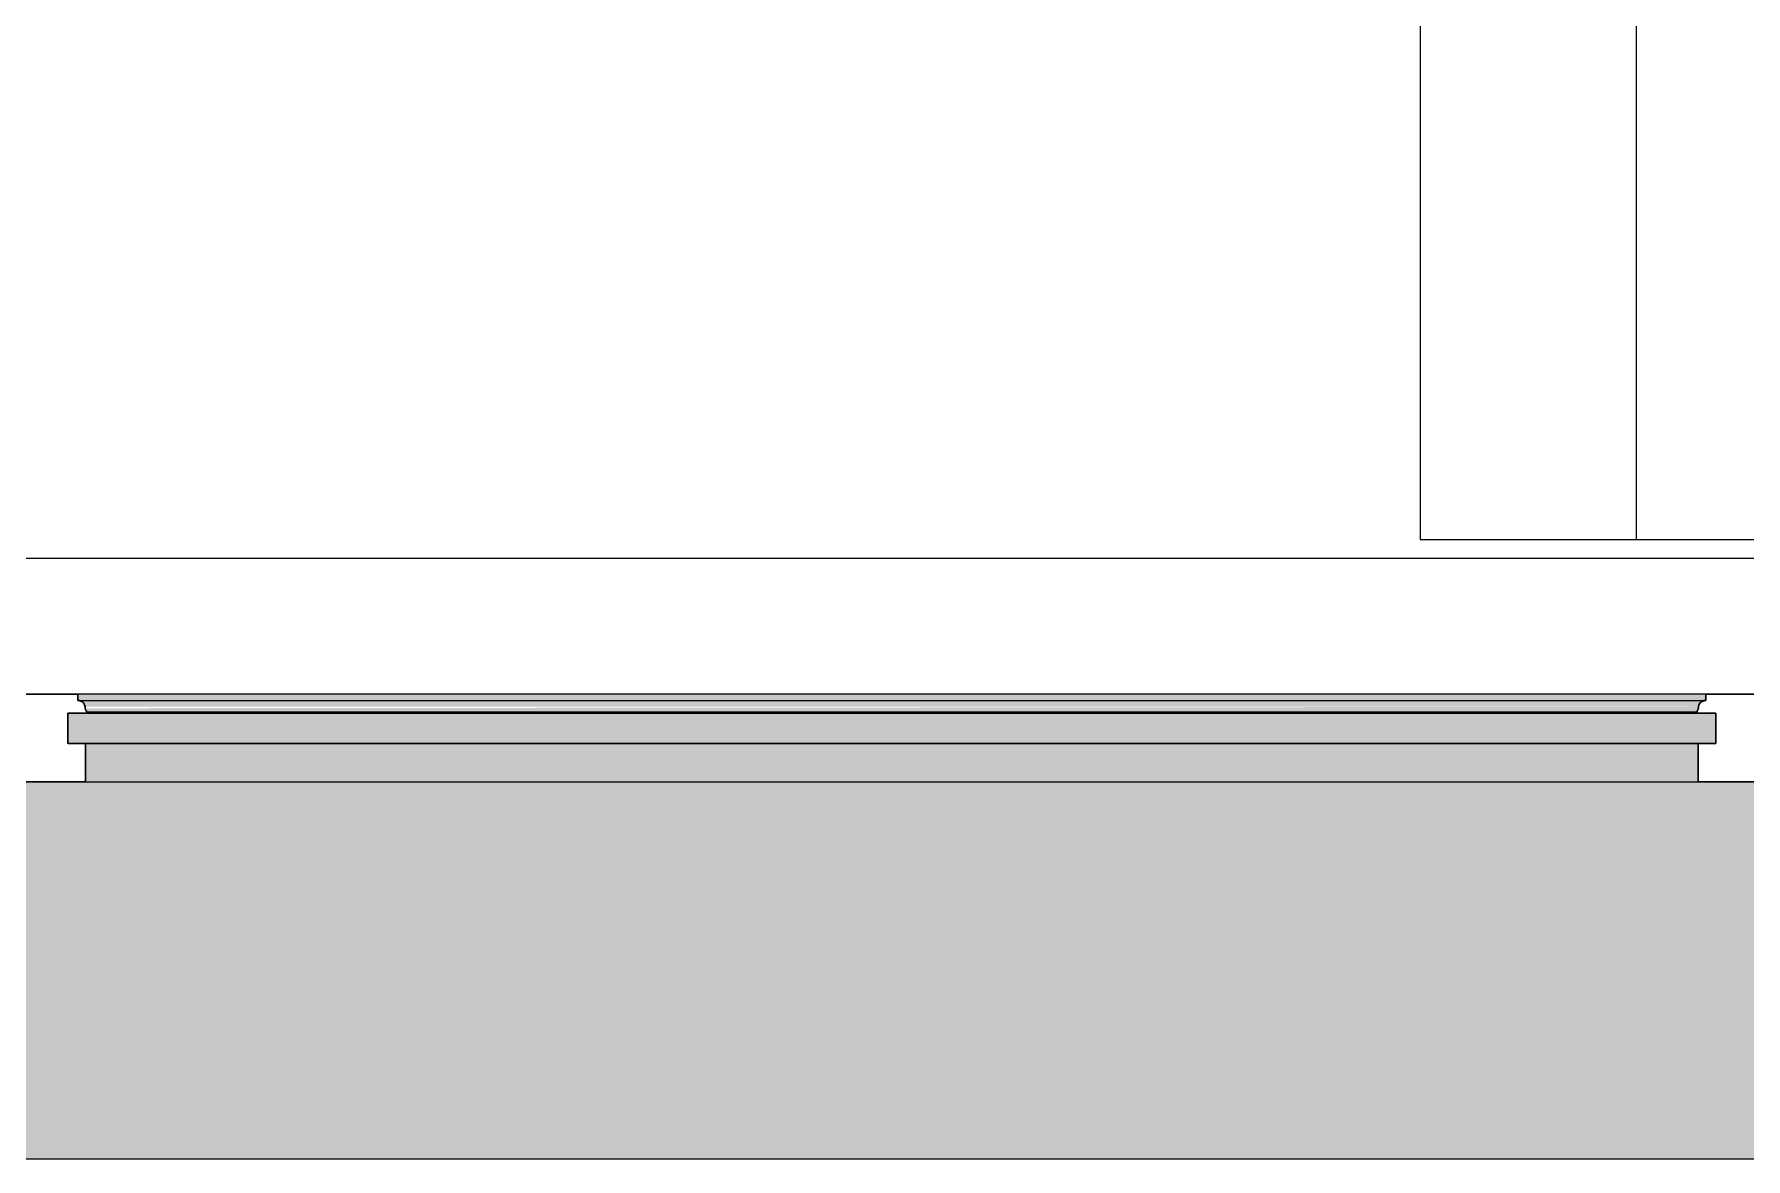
# Model space of a CAD drawing. Header units: millimetres. Extents: x 155927 to 317870, y -36033 to 97293.
# Drawn here: x 206309 to 207656, y 8897 to 9782 of the extents above; entities that cross this region are included whole.
import ezdxf

# ---------------------------------------------------------------- set-up
doc = ezdxf.new("R2010")
doc.units = ezdxf.units.MM
doc.header["$MEASUREMENT"] = 0
for name, color, linetype, lineweight in [('A-GLAZ', 7, 'CONTINUOUS', 9), ('I-FURN', 8, 'CONTINUOUS', 9), ('I-WALL', 7, 'CONTINUOUS', 9)]:
    doc.layers.add(name, color=color, linetype=linetype, lineweight=lineweight)

msp = doc.modelspace()

# ---------------------------------------------------------------- hatches: boundary and pattern name
at = {"layer": 'A-GLAZ'}
for points in [[(207621.8, 9257.5), (207624.6, 9257.5), (207624.6, 9262.5), (206343, 9262.5), (206343, 9257.5), (207620.8, 9257.5)], [(207618.8, 9252.6), (207620.6, 9256.2), (207620.8, 9257.5), (206345.9, 9257), (206348.6, 9253.9), (206349.3, 9252.6), (207618.4, 9252.6)], [(207597.3, 9223.6), (207632.6, 9223.6), (207632.6, 9247.5), (206335.1, 9247.5), (206335.1, 9223.6), (206995.9, 9223.6)], [(207617.4, 9248.6), (207618.6, 9252.6), (206349, 9251.5), (206350.3, 9248.6), (207597.3, 9248.6)], [(206995.9, 9193.6), (207618.6, 9193.6), (207618.6, 9223.6), (206349, 9223.6), (206349, 9193.6), (206394.4, 9193.6)], [(212817.8, 8896.6), (212917.8, 8896.6), (212917.8, 8933.6), (212817.8, 8933.6), (212817.8, 9198.3), (212813.5, 9198.3), (212813.5, 9193.6), (211422.2, 9193.6), (211422.2, 9198.3), (210246.5, 9198.3), (210246.5, 9193.6), (208855.2, 9193.6), (208855.2, 9198.3), (207679.5, 9198.3), (207679.5, 9193.6), (206288.2, 9193.6), (206288.2, 9198.3), (206283.8, 9198.3), (206283.8, 8896.6), (211807.4, 8896.6)]]:
    msp.add_hatch(color=256, dxfattribs=at).paths.add_polyline_path(points, flags=0)
h = msp.add_hatch(color=256, dxfattribs=at)
h.paths.add_polyline_path([(211481.4, 9255.8), (211478.6, 9257.5), (211479.9, 9256.4), (211481, 9255.9)], flags=0)
h.paths.add_polyline_path([(208914.4, 9255.8), (208911.6, 9257.5), (208912.9, 9256.4), (208914, 9255.9)], flags=0)
h.paths.add_polyline_path([(206347.4, 9255.8), (206344.6, 9257.5), (206345.9, 9256.4), (206347, 9255.9)], flags=0)

# ---------------------------------------------------------------- linework, layer by layer
at = {"layer": 'A-GLAZ', "lineweight": 30}
for p, q in [((206343, 9262.5), (206283.8, 9262.5)), ((206343, 9257.5), (206343, 9262.5)), ((206344.6, 9257.5), (206343, 9257.5)), ((207624.6, 9257.5), (207623.1, 9257.5)), ((207624.6, 9262.5), (207624.6, 9257.5)), ((207683.8, 9262.5), (207624.6, 9262.5)), ((207632.6, 9247.5), (206335.1, 9247.5)), ((206335.1, 9247.5), (206335.1, 9223.6)), ((206335.1, 9223.6), (206335.1, 9247.5)), ((206335.1, 9247.5), (206350.3, 9247.5)), ((206350.3, 9247.5), (206350.3, 9248.6)), ((207617.4, 9248.6), (207617.4, 9247.5)), ((207617.4, 9247.5), (207632.6, 9247.5)), ((207632.6, 9223.6), (207632.6, 9247.5)), ((207632.6, 9247.5), (207632.6, 9223.6)), ((206335.1, 9223.6), (207632.6, 9223.6)), ((206349, 9223.6), (206335.1, 9223.6)), ((206349, 9193.6), (206349, 9223.6)), ((207632.6, 9223.6), (207618.6, 9223.6)), ((207618.6, 9223.6), (207618.6, 9193.6)), ((206288.2, 9193.6), (206349, 9193.6)), ((207618.6, 9193.6), (207679.5, 9193.6))]:
    msp.add_line(p, q, dxfattribs=at)
at = {"layer": 'A-GLAZ'}
for p, q in [((207624.6, 9262.5), (206343, 9262.5)), ((206343, 9257.5), (206344.6, 9257.5)), ((206344.6, 9257.5), (207623.1, 9257.5)), ((207623.1, 9257.5), (207624.6, 9257.5)), ((206350.3, 9248.6), (207617.4, 9248.6)), ((206349, 9193.6), (207618.6, 9193.6)), ((206283.8, 8896.6), (212917.8, 8896.6))]:
    msp.add_line(p, q, dxfattribs=at)
at = {"layer": 'A-GLAZ', "lineweight": 30}
for centre, radius, start, end in [((206343.5, 9252.2), 5.36, 3.4261, 78.0476), ((207624.2, 9252.2), 5.36, 101.9524, 176.5739), ((206356.2, 9253), 7.4, 183.4261, 216.5739), ((207611.5, 9253), 7.4, 323.4261, 356.5739)]:
    msp.add_arc(centre, radius, start, end, dxfattribs=at)
at = {"layer": 'A-GLAZ'}
for points, knots in [([(206347, 9256.2), (206346.9, 9256.4), (206346.5, 9256.7), (206345.7, 9257.2), (206345, 9257.4), (206344.6, 9257.5)], [-0.4, -0.4, -0.4, -0.4, -0.3, -0.2, 0, 0, 0, 0]), ([(207623.1, 9257.5), (207622.6, 9257.4), (207622, 9257.2), (207621.2, 9256.7), (207620.8, 9256.4), (207620.6, 9256.2)], [0, 0, 0, 0, 0.2, 0.3, 0.4, 0.4, 0.4, 0.4]), ([(206348.8, 9252.6), (206348.8, 9253), (206348.7, 9253.7), (206348.3, 9254.6), (206348.1, 9255), (206348, 9255.2)], [-1, -1, -1, -1, -0.8, -0.7, -0.6, -0.6, -0.6, -0.6]), ([(207619.7, 9255.2), (207619.6, 9255), (207619.4, 9254.6), (207619, 9253.7), (207618.9, 9253), (207618.8, 9252.6)], [0.6, 0.6, 0.6, 0.6, 0.7, 0.8, 1, 1, 1, 1])]:
    msp.add_open_spline(points, degree=3, knots=knots, dxfattribs=at)
for points in [[(206350.3, 9248.6), (206350, 9249), (206349.7, 9249.4), (206349.5, 9249.8)], [(207618.1, 9249.8), (207617.9, 9249.4), (207617.7, 9249), (207617.4, 9248.6)]]:
    msp.add_open_spline(points, degree=3, dxfattribs=at)
at = {"layer": 'I-FURN'}
for p, q in [((207399.7, 10184.5), (207399.7, 9384.5)), ((207569.7, 10184.5), (207569.7, 9384.5)), ((207399.7, 9384.5), (207569.7, 9384.5)), ((207569.7, 9384.5), (207869.7, 9384.5))]:
    msp.add_line(p, q, dxfattribs=at)
at = {"layer": 'I-WALL'}
msp.add_line((206283.8, 9369.6), (207683.8, 9369.6), dxfattribs=at)

doc.saveas('drawing.dxf')
